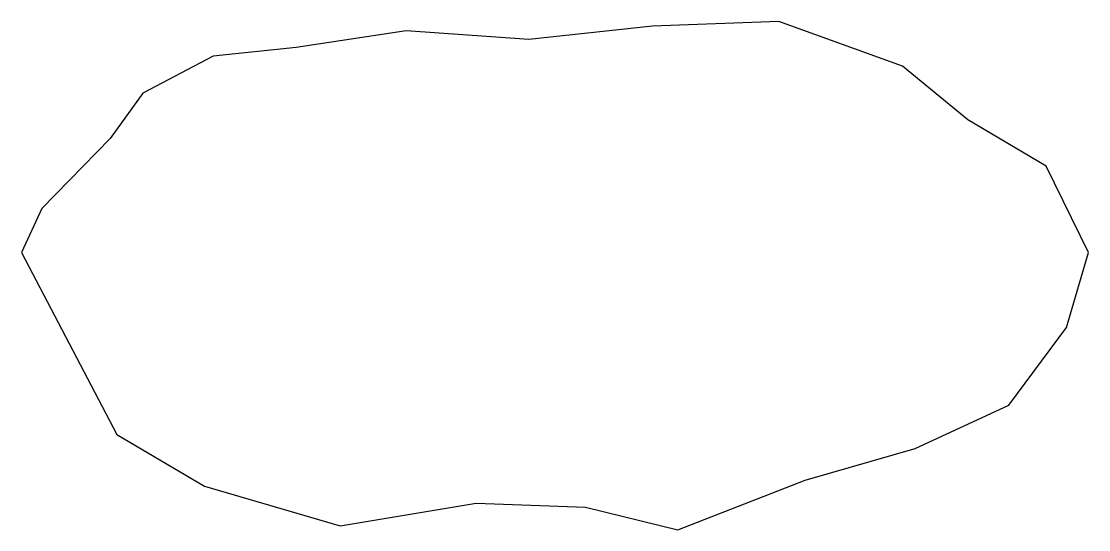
# Model space of a CAD drawing. Extents: x -1 to 1, y -0.52 to 0.43.
import ezdxf

# ---------------------------------------------------------------- set-up
doc = ezdxf.new("R2010")
doc.units = 0
doc.header["$MEASUREMENT"] = 0

msp = doc.modelspace()

# ---------------------------------------------------------------- linework, layer by layer
msp.add_lwpolyline([(-1, 0), (-0.8209, -0.3407), (-0.6568, -0.438), (-0.4024, -0.5122), (-0.1475, -0.4694), (0.0572, -0.4768), (0.2302, -0.5193), (0.4685, -0.4267), (0.6749, -0.3673), (0.8505, -0.286), (0.9583, -0.1402), (1, 0), (0.9205, 0.1619), (0.7735, 0.2489), (0.6511, 0.3494), (0.4193, 0.4334), (0.1829, 0.4242), (-0.0491, 0.3991), (-0.2789, 0.4159), (-0.485, 0.3842), (-0.6405, 0.3684), (-0.7725, 0.299), (-0.8335, 0.2137), (-0.9617, 0.0827)], close=True)

doc.saveas('drawing.dxf')
